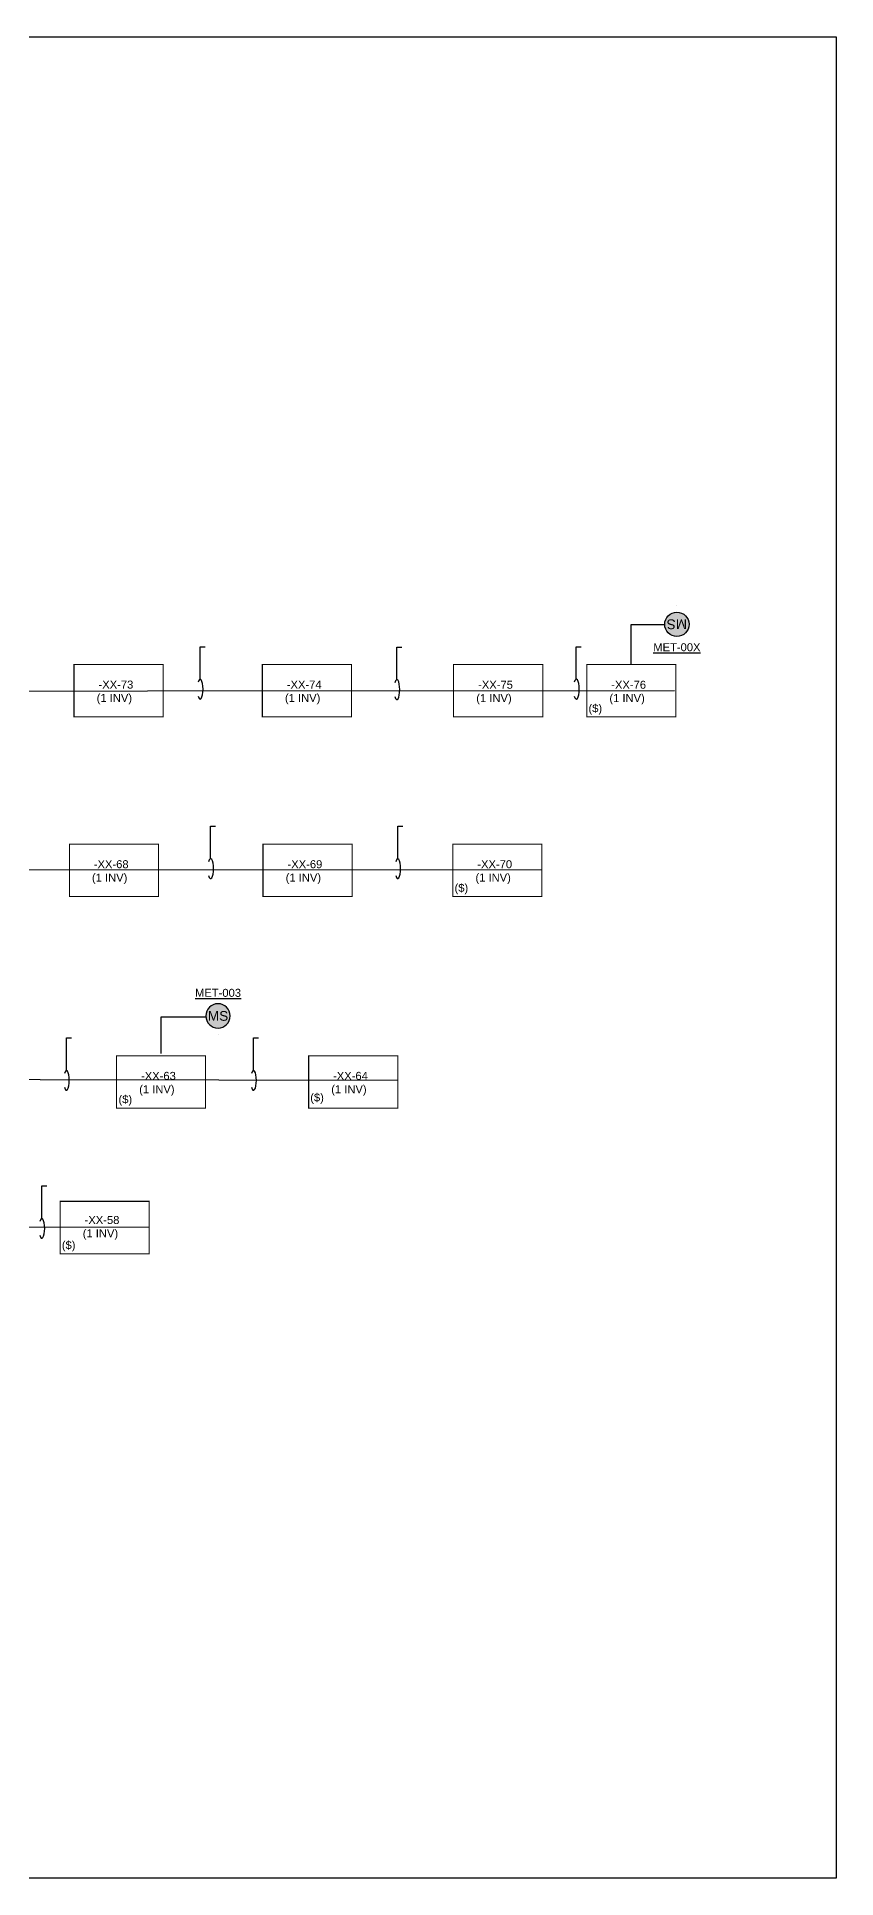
# Model space of a CAD drawing. Header units: feet. Extents: x -17 to 246, y -88 to 32.
# Drawn here: x 118.27 to 128.25, y -88 to -64.99 of the extents above; entities that cross this region are included whole.
import ezdxf
from ezdxf import colors
from ezdxf.entities.mleader import LeaderData, LeaderLine
from ezdxf.enums import TextEntityAlignment as Align
from ezdxf.math import Vec2, Vec3

# ---------------------------------------------------------------- set-up
doc = ezdxf.new("R2010")
doc.units = ezdxf.units.FT
doc.header["$MEASUREMENT"] = 0
doc.set_wipeout_variables(frame=1)
doc.linetypes.add('PHANTOM2', pattern=[1.25, 0.625, -0.125, 0.125, -0.125, 0.125, -0.125])
for name, color, linetype in [('E-1LIN-EQPM-ENCL', 8, 'PHANTOM2'), ('E-CABL-FO-6_STND', 121, 'FIBER_OPTIC_6 STRAND'), ('G-ANNO-TEXT', 1, 'Continuous')]:
    doc.layers.add(name, color=color, linetype=linetype)
doc.layers.add('G-NPLT', color=67, linetype='Continuous', plot=False)
doc.styles.add('NEI-A', font='arial.ttf')
doc.styles.get("Standard").update_dxf_attribs({"font": 'arial.ttf'})
doc.linetypes.add('FIBER_OPTIC_6 STRAND', pattern='A,0.2,-0.05,0,-0.05,0.2,-0.15,["FO",Standard,S=0.1,R=0,X=-0.04,Y=-0.05],-0.25,0.2,-0.05,0,-0.05', length=1.2)
doc.linetypes.add('FIBER_OPTIC_FEEDER (OVERALL.5x)', pattern='A,0.1,-0.025,0,-0.025,0.1,-0.2,["FOF",Standard,S=0.13,R=0,X=-0.18,Y=-0.05],-0.2,0.1,-0.025,0,-0.025', length=0.8)

# ---------------------------------------------------------------- blocks, each defined once
blk = doc.blocks.new('PCS')
blk.add_wipeout([(10.996, 16.644), (12.109, 16.644), (12.109, 15.989), (10.996, 15.989)])
at = {"layer": 'E-1LIN-EQPM-ENCL', "linetype": 'Continuous', "const_width": 0.0135}
blk.add_lwpolyline([(12.109, 16.644), (10.996, 16.644), (10.996, 15.989), (12.109, 15.989)], close=True, dxfattribs=at)
blk = doc.blocks.new('*U31')
h = blk.add_hatch(color=255)
h.dxf.hatch_style = 1
edge = h.paths.add_edge_path()
edge.add_arc((0, 0), 0.15625, 0, 360)
at = {"layer": 'Defpoints', "color": 2}
for p, q in [((0, 0.24375), (0, 0.24375)), ((0, -0.24375), (0, -0.24375))]:
    blk.add_line(p, q, dxfattribs=at)
at = {"layer": 'G-ANNO-TEXT', "linetype": 'Continuous'}
blk.add_circle((0, 0), 0.15625, dxfattribs=at)
at = {"layer": 'G-ANNO-TEXT', "style": 'NEI-A'}
blk.add_attdef('PV_LEGEND_CALLOUT', text='', height=0.125, dxfattribs=at).set_placement((0, 0), align=Align.MIDDLE_CENTER)
blk.add_attdef('PV_LEGEND_DESCRIPTION', text='', height=0.1, dxfattribs=at).set_placement((0.625, 0), align=Align.MIDDLE_LEFT)
blk = doc.blocks.new('*U33')
h = blk.add_hatch(color=255)
h.dxf.hatch_style = 1
edge = h.paths.add_edge_path()
edge.add_arc((0, 0), 0.15625, 0, 360)
at = {"layer": 'Defpoints', "color": 2}
for p, q in [((0, 0.24375), (0, 0.24375)), ((0, -0.24375), (0, -0.24375))]:
    blk.add_line(p, q, dxfattribs=at)
at = {"layer": 'G-ANNO-TEXT', "linetype": 'Continuous'}
blk.add_circle((0, 0), 0.15625, dxfattribs=at)
at = {"layer": 'G-ANNO-TEXT', "style": 'NEI-A'}
blk.add_attdef('PV_LEGEND_CALLOUT', text='', height=0.125, dxfattribs=at).set_placement((0, 0), align=Align.MIDDLE_CENTER)
blk.add_attdef('PV_LEGEND_DESCRIPTION', text='', height=0.1, dxfattribs=at).set_placement((0.625, 0), align=Align.MIDDLE_LEFT)
blk = doc.blocks.new('Equipment Callout Arrowhead')
at = {"color": 0}
blk.add_ellipse((0, 0), major_axis=(0.99, 0), ratio=0.28679, start_param=-0.799881, end_param=3.941473, dxfattribs=at)

msp = doc.modelspace()

# ---------------------------------------------------------------- linework, layer by layer
at = {"layer": 'E-CABL-FO-6_STND', "ltscale": 0.8, "flags": 128}
for points in [[(125.696, -72.834), (125.696, -72.333), (126.113, -72.333)], [(119.821, -77.693), (119.821, -77.236), (120.381, -77.236)]]:
    msp.add_lwpolyline(points, dxfattribs=at)

# ---------------------------------------------------------------- block references
at = {"xscale": -1}
for p in [(130.843, -89.477), (133.195, -89.477), (135.585, -89.478), (130.785, -91.722), (133.204, -91.722), (135.575, -91.722), (133.774, -94.368), (130.669, -96.186)]:
    msp.add_blockref('PCS', p, dxfattribs=at)
at = {"layer": 'G-ANNO-TEXT'}
ref = msp.add_blockref('*U31', (126.265, -72.331), dxfattribs=dict(at, xscale=0.9720000292433572, yscale=0.9720000292433572, zscale=0.9720000292433572, rotation=180))
ref.add_attrib('PV_LEGEND_CALLOUT', 'MS', dxfattribs={"height": 0.1215, "rotation": 180, "style": 'NEI-A'}).set_placement((126.265, -72.331), align=Align.MIDDLE_CENTER)
ref = msp.add_blockref('*U33', (120.533, -77.225), dxfattribs=dict(at, xscale=-0.9720000292433572, yscale=0.9720000292433572, zscale=0.9720000292433572))
ref.add_attrib('PV_LEGEND_CALLOUT', 'MS', dxfattribs={"height": 0.1215, "style": 'NEI-A'}).set_placement((120.533, -77.225), align=Align.MIDDLE_CENTER)

# ---------------------------------------------------------------- texts
at = {"layer": 'G-ANNO-TEXT', "char_height": 0.1, "width": 0.27972, "style": 'NEI-A'}
for s, insert, attachment_point in [('{\\LMET-00X}', (126.265, -72.568), 2), ('{\\LMET-003}', (120.533, -76.988), 8)]:
    msp.add_mtext(s, dxfattribs=dict(at, insert=insert, attachment_point=attachment_point))

# ---------------------------------------------------------------- leaders
at = {"layer": 'G-ANNO-TEXT'}
ml = msp.add_multileader_mtext('Standard', dxfattribs=at)
ml.set_content('\xa0', color=256, style='NEI-A')
ml.set_leader_properties()
ml.set_arrow_properties(name='Equipment Callout Arrowhead')
ml.build(insert=Vec2(0, 0))
ml.multileader.update_dxf_attribs({"dogleg_length": 0.0625, "arrow_head_size": 0.125})
ctx = ml.context
ctx.base_point, ctx.char_height, ctx.arrow_head_size, ctx.landing_gap_size, ctx.plane_origin = Vec3(120.372, -72.612), 0.1, 0.125, 0.09, Vec3(120.31, -73.142)
notes = []
notes.append((ctx, [(0, (1, 1, 0), (120.31, -72.612), (1, 0), 0.0625, [(0, [(120.31, -73.142)], 0, [])])]))
ctx.mtext.insert, ctx.mtext.width, ctx.mtext.flow_direction = Vec3(120.462, -72.562), 0.00107, 5
ml = msp.add_multileader_mtext('Standard', dxfattribs=at)
ml.set_content('\xa0', color=256, style='NEI-A')
ml.set_leader_properties()
ml.set_arrow_properties(name='Equipment Callout Arrowhead')
ml.build(insert=Vec2(0, 0))
ml.multileader.update_dxf_attribs({"dogleg_length": 0.0625, "arrow_head_size": 0.125})
ctx = ml.context
ctx.base_point, ctx.char_height, ctx.arrow_head_size, ctx.landing_gap_size, ctx.plane_origin = Vec3(122.83, -72.619), 0.1, 0.125, 0.09, Vec3(122.768, -73.148)
notes.append((ctx, [(0, (1, 1, 0), (122.768, -72.619), (1, 0), 0.0625, [(0, [(122.768, -73.148)], 0, [])])]))
ctx.mtext.insert, ctx.mtext.width, ctx.mtext.flow_direction = Vec3(122.92, -72.569), 0.00107, 5
ml = msp.add_multileader_mtext('Standard', dxfattribs=at)
ml.set_content('\xa0', color=256, style='NEI-A')
ml.set_leader_properties()
ml.set_arrow_properties(name='Equipment Callout Arrowhead')
ml.build(insert=Vec2(0, 0))
ml.multileader.update_dxf_attribs({"dogleg_length": 0.0625, "arrow_head_size": 0.125})
ctx = ml.context
ctx.base_point, ctx.char_height, ctx.arrow_head_size, ctx.landing_gap_size, ctx.plane_origin = Vec3(120.503, -74.856), 0.1, 0.125, 0.09, Vec3(120.441, -75.385)
notes.append((ctx, [(0, (1, 1, 0), (120.44, -74.856), (1, 0), 0.0625, [(0, [(120.441, -75.385)], 0, [])])]))
ctx.mtext.insert, ctx.mtext.width, ctx.mtext.flow_direction = Vec3(120.593, -74.806), 0.00107, 5
ml = msp.add_multileader_mtext('Standard', dxfattribs=at)
ml.set_content('\xa0', color=256, style='NEI-A')
ml.set_leader_properties()
ml.set_arrow_properties(name='Equipment Callout Arrowhead')
ml.build(insert=Vec2(0, 0))
ml.multileader.update_dxf_attribs({"dogleg_length": 0.0625, "arrow_head_size": 0.125})
ctx = ml.context
ctx.base_point, ctx.char_height, ctx.arrow_head_size, ctx.landing_gap_size, ctx.plane_origin = Vec3(122.841, -74.856), 0.1, 0.125, 0.09, Vec3(122.778, -75.385)
notes.append((ctx, [(0, (1, 1, 0), (122.778, -74.856), (1, 0), 0.0625, [(0, [(122.778, -75.385)], 0, [])])]))
ctx.mtext.insert, ctx.mtext.width, ctx.mtext.flow_direction = Vec3(122.931, -74.806), 0.00107, 5
ml = msp.add_multileader_mtext('Standard', dxfattribs=at)
ml.set_content('\xa0', color=256, style='NEI-A')
ml.set_leader_properties()
ml.set_arrow_properties(name='Equipment Callout Arrowhead')
ml.build(insert=Vec2(0, 0))
ml.multileader.update_dxf_attribs({"dogleg_length": 0.0625, "arrow_head_size": 0.125})
ctx = ml.context
ctx.base_point, ctx.char_height, ctx.arrow_head_size, ctx.landing_gap_size, ctx.plane_origin = Vec3(118.701, -77.501), 0.1, 0.125, 0.09, Vec3(118.639, -78.031)
notes.append((ctx, [(0, (1, 1, 0), (118.639, -77.501), (1, 0), 0.0625, [(0, [(118.639, -78.031)], 0, [])])]))
ctx.mtext.insert, ctx.mtext.width, ctx.mtext.flow_direction = Vec3(118.791, -77.451), 0.00107, 5
ml = msp.add_multileader_mtext('Standard', dxfattribs=at)
ml.set_content('\xa0', color=256, style='NEI-A')
ml.set_leader_properties()
ml.set_arrow_properties(name='Equipment Callout Arrowhead')
ml.build(insert=Vec2(0, 0))
ml.multileader.update_dxf_attribs({"dogleg_length": 0.0625, "arrow_head_size": 0.125})
ctx = ml.context
ctx.base_point, ctx.char_height, ctx.arrow_head_size, ctx.landing_gap_size, ctx.plane_origin = Vec3(121.039, -77.501), 0.1, 0.125, 0.09, Vec3(120.977, -78.031)
notes.append((ctx, [(0, (1, 1, 0), (120.977, -77.501), (1, 0), 0.0625, [(0, [(120.977, -78.031)], 0, [])])]))
ctx.mtext.insert, ctx.mtext.width, ctx.mtext.flow_direction = Vec3(121.129, -77.451), 0.00107, 5
for ctx, leaders in notes:
    for number, flags, end, landing, length, lines in leaders:
        leader = LeaderData()
        leader.index, (leader.has_last_leader_line, leader.has_dogleg_vector, leader.attachment_direction) = number, flags
        leader.last_leader_point, leader.dogleg_vector, leader.dogleg_length = Vec3(end), Vec3(landing), length
        for number, points, colour, breaks in lines:
            line = LeaderLine()
            line.index, line.vertices, line.color, line.breaks = number, Vec3.list(points), colors.encode_raw_color(colour), breaks
            leader.lines.append(line)
        ctx.leaders.append(leader)

# ---------------------------------------------------------------- next in the draw order: linework, layer by layer
at = {"color": 120, "linetype": 'FIBER_OPTIC_FEEDER (OVERALL.5x)'}
msp.add_lwpolyline([(124.583, -75.401), (111.186, -75.408), (111.186, -69.496)], dxfattribs=at)

# ---------------------------------------------------------------- next in the draw order: block references
at = {"xscale": -1}
for p in [(137.248, -89.478), (131.374, -94.368)]:
    msp.add_blockref('PCS', p, dxfattribs=at)

# ---------------------------------------------------------------- next in the draw order: texts
at = {"layer": 'G-ANNO-TEXT', "char_height": 0.1, "attachment_point": 5, "style": 'NEI-A'}
for s, width, insert in [('\xa0-XX-73 \\P(1 INV)', 1.07408, (119.238, -73.183)), ('\xa0-XX-74 \\P(1 INV)', 1.07408, (121.59, -73.183)), ('\xa0-XX-75 \\P(1 INV)', 1.07408, (123.98, -73.185)), ('\xa0-XX-68 \\P(1 INV)', 1.07408, (119.179, -75.428)), ('\xa0-XX-69 \\P(1 INV)', 1.07408, (121.599, -75.428)), ('\xa0-XX-70 \\P(1 INV)', 1.07408, (123.97, -75.428)), ('($)', 0.28859, (123.573, -75.64)), ('\xa0-XX-64 \\P(1 INV)', 1.07408, (122.168, -78.073)), ('($)', 0.28859, (121.77, -78.259)), ('\xa0-XX-58 \\P(1 INV)', 1.07408, (119.064, -79.874)), ('($)', 0.28859, (118.667, -80.104))]:
    msp.add_mtext_dynamic_manual_height_columns(s, width=width, gutter_width=0.547, heights=[0], dxfattribs=dict(at, insert=insert))

# ---------------------------------------------------------------- next in the draw order: leaders
at = {"layer": 'G-ANNO-TEXT'}
ml = msp.add_multileader_mtext('Standard', dxfattribs=at)
ml.set_content('\xa0', color=256, style='NEI-A')
ml.set_leader_properties()
ml.set_arrow_properties(name='Equipment Callout Arrowhead')
ml.build(insert=Vec2(0, 0))
ml.multileader.update_dxf_attribs({"dogleg_length": 0.0625, "arrow_head_size": 0.125})
ctx = ml.context
ctx.base_point, ctx.char_height, ctx.arrow_head_size, ctx.landing_gap_size, ctx.plane_origin = Vec3(118.395, -79.35), 0.1, 0.125, 0.09, Vec3(118.332, -79.88)
notes = []
notes.append((ctx, [(0, (1, 1, 0), (118.332, -79.35), (1, 0), 0.0625, [(0, [(118.332, -79.88)], 0, [])])]))
ctx.mtext.insert, ctx.mtext.width, ctx.mtext.flow_direction = Vec3(118.485, -79.3), 0.00107, 5
for ctx, leaders in notes:
    for number, flags, end, landing, length, lines in leaders:
        leader = LeaderData()
        leader.index, (leader.has_last_leader_line, leader.has_dogleg_vector, leader.attachment_direction) = number, flags
        leader.last_leader_point, leader.dogleg_vector, leader.dogleg_length = Vec3(end), Vec3(landing), length
        for number, points, colour, breaks in lines:
            line = LeaderLine()
            line.index, line.vertices, line.color, line.breaks = number, Vec3.list(points), colors.encode_raw_color(colour), breaks
            leader.lines.append(line)
        ctx.leaders.append(leader)

# ---------------------------------------------------------------- next in the draw order: linework, layer by layer
at = {"color": 120, "linetype": 'FIBER_OPTIC_FEEDER (OVERALL.5x)', "flags": 128}
msp.add_lwpolyline([(119.673, -79.864), (107.603, -79.872), (107.617, -69.49)], dxfattribs=at)
at = {"color": 120, "linetype": 'FIBER_OPTIC_FEEDER (OVERALL.5x)'}
for points in [[(109.382, -69.49), (109.382, -78.004), (122.776, -78.03)], [(113.066, -73.167), (126.236, -73.16)]]:
    msp.add_lwpolyline(points, dxfattribs=at)
at = {"layer": 'G-NPLT'}
msp.add_lwpolyline([(101.346, -64.99), (128.255, -64.99), (128.255, -88), (101.346, -88)], close=True, dxfattribs=at)

# ---------------------------------------------------------------- next in the draw order: texts
at = {"layer": 'G-ANNO-TEXT', "char_height": 0.1, "attachment_point": 5, "style": 'NEI-A'}
for s, width, insert in [('\xa0-XX-76 \\P(1 INV)', 1.07408, (125.643, -73.185)), ('($)', 0.28859, (125.246, -73.396)), ('\xa0-XX-63 \\P(1 INV)', 1.07408, (119.769, -78.073)), ('($)', 0.28859, (119.375, -78.282))]:
    msp.add_mtext_dynamic_manual_height_columns(s, width=width, gutter_width=0.547, heights=[0], dxfattribs=dict(at, insert=insert))

# ---------------------------------------------------------------- next in the draw order: leaders
at = {"layer": 'G-ANNO-TEXT'}
ml = msp.add_multileader_mtext('Standard', dxfattribs=at)
ml.set_content('\xa0', color=256, style='NEI-A')
ml.set_leader_properties()
ml.set_arrow_properties(name='Equipment Callout Arrowhead')
ml.build(insert=Vec2(0, 0))
ml.multileader.update_dxf_attribs({"dogleg_length": 0.0625, "arrow_head_size": 0.125})
ctx = ml.context
ctx.base_point, ctx.char_height, ctx.arrow_head_size, ctx.landing_gap_size, ctx.plane_origin = Vec3(125.071, -72.612), 0.1, 0.125, 0.09, Vec3(125.009, -73.142)
notes = []
notes.append((ctx, [(0, (1, 1, 0), (125.008, -72.612), (1, 0), 0.0625, [(0, [(125.009, -73.142)], 0, [])])]))
ctx.mtext.insert, ctx.mtext.width, ctx.mtext.flow_direction = Vec3(125.161, -72.562), 0.00107, 5
for ctx, leaders in notes:
    for number, flags, end, landing, length, lines in leaders:
        leader = LeaderData()
        leader.index, (leader.has_last_leader_line, leader.has_dogleg_vector, leader.attachment_direction) = number, flags
        leader.last_leader_point, leader.dogleg_vector, leader.dogleg_length = Vec3(end), Vec3(landing), length
        for number, points, colour, breaks in lines:
            line = LeaderLine()
            line.index, line.vertices, line.color, line.breaks = number, Vec3.list(points), colors.encode_raw_color(colour), breaks
            leader.lines.append(line)
        ctx.leaders.append(leader)

doc.saveas('drawing.dxf')
